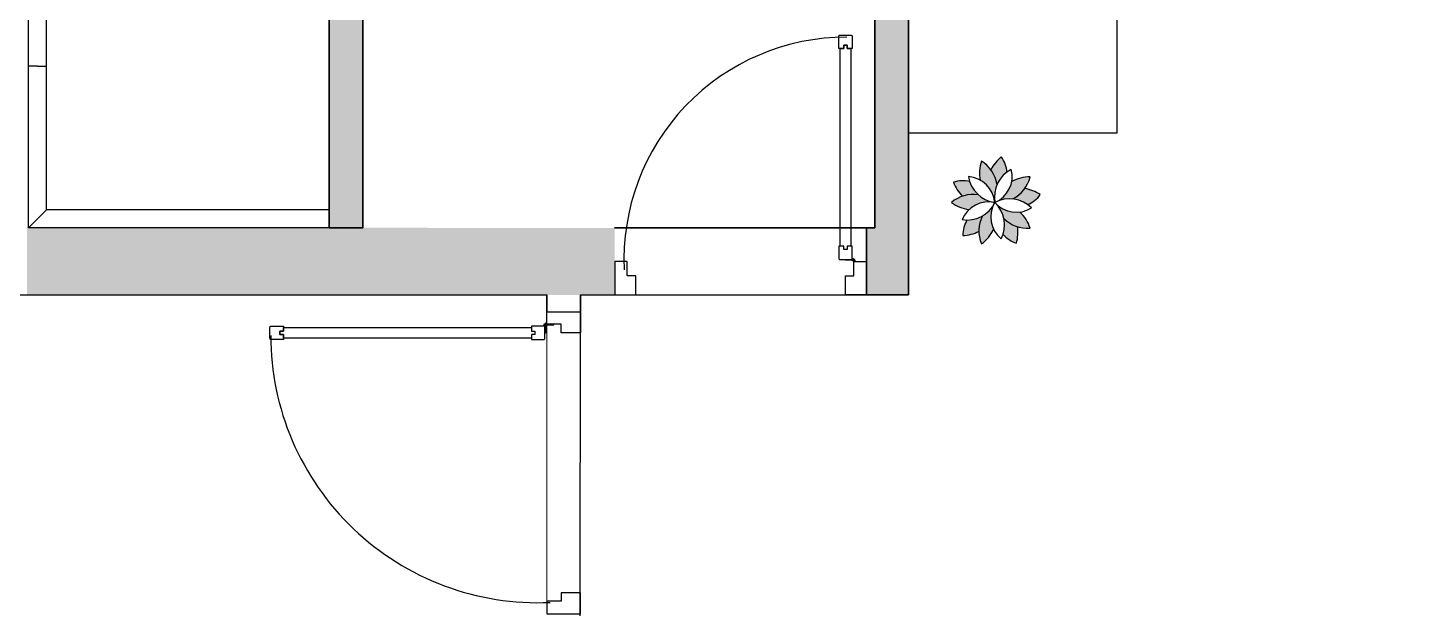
# Model space of a CAD drawing. Header units: millimetres. Extents: x 2258 to 5600, y 711 to 2563.
# Drawn here: x 2517.4 to 2677.2, y 2147.5 to 2214.3 of the extents above; entities that cross this region are included whole.
import ezdxf

# ---------------------------------------------------------------- set-up
doc = ezdxf.new("R2010")
doc.units = ezdxf.units.MM
for name, color, linetype, lineweight in [('HAT', 8, 'Continuous', 18), ('PQI-A-FLOR', 21, 'Continuous', 30), ('PQI-A-IN-FURN', 39, 'Continuous', 13), ('PQI-A-WALL', 30, 'Continuous', 50), ('WAL', 7, 'Continuous', 30)]:
    doc.layers.add(name, color=color, linetype=linetype, lineweight=lineweight)

msp = doc.modelspace()

# ---------------------------------------------------------------- hatches: boundary and pattern name
at = {"layer": 'HAT', "lineweight": 30, "true_color": 0x000000}
h = msp.add_hatch(color=18, dxfattribs=at)
h.dxf.hatch_style = 1
h.paths.add_polyline_path([(2516.292, 2187.449), (2517.353, 2187.449), (2517.353, 2183.573), (2577.138, 2183.571), (2577.138, 2181.644), (2581.002, 2181.644), (2581.002, 2183.57), (2584.958, 2183.57), (2584.958, 2187.432), (2586.019, 2187.432, -0.4059931), (2610.728, 2213.238), (2610.728, 2213.337, -0.4142136), (2610.883, 2213.492), (2612.119, 2213.492, -0.4142136), (2612.274, 2213.337), (2612.274, 2211.946), (2612.133, 2191.293), (2613.923, 2191.293), (2614.889, 2191.293), (2614.889, 2191.293), (2614.892, 2220.19), (2613.4, 2220.19), (2601.4, 2220.19), (2601.4, 2229.19), (2601.4, 2244.19), (2613.4, 2244.19), (2614.9, 2244.19), (2614.9, 2285.57), (2612.587, 2285.57), (2612.597, 2270.28), (2579.803, 2237.937), (2555.985, 2237.937), (2555.979, 2191.303), (2552.116, 2191.304), (2552.116, 2191.304), (2517.497, 2191.304), (2517.497, 2246.353), (2514.068, 2246.353), (2514.068, 2244.853), (2514.068, 2232.853), (2505.068, 2232.853), (2490.068, 2232.853), (2490.068, 2244.853), (2490.068, 2246.353), (2488.61, 2246.353), (2488.61, 2254.079), (2459.636, 2254.079), (2459.632, 2191.303), (2488.379, 2191.303), (2488.379, 2187.45), (2489.69, 2187.45), (2489.748, 2187.604, -0.4142136), (2489.884, 2187.74), (2489.884, 2187.798), (2490.038, 2187.798), (2490.038, 2189.21), (2490.193, 2189.21), (2490.194, 2211.964), (2490.039, 2211.964), (2490.039, 2213.355, -0.4142136), (2490.194, 2213.509), (2491.43, 2213.509, -0.4142136), (2491.585, 2213.355), (2491.585, 2213.256, -0.4059931)], flags=17)
h.paths.add_polyline_path([(2516.292, 2187.449), (2517.353, 2187.449), (2517.353, 2183.573), (2577.138, 2183.571), (2577.138, 2181.644), (2581.002, 2181.644), (2581.002, 2183.57), (2584.958, 2183.57), (2584.958, 2187.432), (2586.019, 2187.432, -0.4059931), (2610.728, 2213.238), (2610.728, 2213.492), (2612.274, 2213.492), (2612.274, 2211.946), (2612.133, 2191.293), (2613.923, 2191.293), (2614.889, 2191.293), (2614.889, 2191.293), (2614.892, 2220.19), (2613.4, 2220.19), (2601.4, 2220.19), (2601.4, 2244.19), (2613.4, 2244.19), (2614.9, 2244.19), (2614.9, 2285.57), (2612.587, 2285.57), (2612.597, 2270.28), (2579.803, 2237.937), (2555.985, 2237.937), (2555.979, 2191.303), (2552.116, 2191.304), (2552.116, 2191.304), (2517.497, 2191.304), (2517.497, 2246.353), (2514.068, 2246.353), (2514.068, 2244.853), (2514.068, 2232.853), (2490.068, 2232.853), (2490.068, 2244.853), (2490.068, 2246.353), (2488.61, 2246.353), (2488.61, 2254.079), (2459.636, 2254.079), (2459.632, 2191.303), (2488.379, 2191.303), (2488.379, 2187.45), (2489.69, 2187.45), (2489.69, 2187.798), (2490.038, 2187.798), (2490.038, 2189.21), (2490.194, 2211.964), (2490.039, 2211.964), (2490.039, 2213.509), (2491.585, 2213.509), (2491.585, 2213.256, -0.4059931)], flags=17)
at = {"layer": 'HAT', "lineweight": 30, "true_color": 0x58ba48}
h = msp.add_hatch(color=85, dxfattribs=at)
h.dxf.hatch_style = 1
h.paths.add_polyline_path([(2632.748, 2197.157, 0.1332645), (2630.631, 2196.617, -0.2243524), (2628.991, 2194.356, -0.128333), (2630.761, 2194.625, 0.2192647)])
h.paths.add_polyline_path([(2630.086, 2197.719, 0.147434), (2629.433, 2199.466, 0.0925071), (2628.23, 2197.992, -0.1209921), (2628.945, 2196.303, -0.1304106)])
h.paths.add_polyline_path([(2627.152, 2198.975, 0.1332644), (2627.011, 2196.795, -0.2243528), (2628.654, 2194.536, -0.1283333), (2628.945, 2196.303, 0.2192647)])
h.paths.add_polyline_path([(2623.931, 2196.537, 0.0925071), (2624.961, 2194.937, -0.120992), (2626.789, 2195.094, -0.1304105), (2625.794, 2196.617, 0.147434)])
h.paths.add_polyline_path([(2623.693, 2194.215, 0.1332644), (2625.723, 2193.407, -0.2243524), (2628.379, 2194.272, -0.128333), (2626.789, 2195.094, 0.2192646)])
h.paths.add_polyline_path([(2625.017, 2190.398, 0.0925071), (2626.857, 2190.883, -0.120992), (2627.272, 2192.67, -0.1304106), (2625.516, 2192.195, 0.1474339)])
h.paths.add_polyline_path([(2627.152, 2189.454, 0.1332644), (2628.547, 2191.135, -0.224352), (2628.546, 2193.928, -0.1283327), (2627.272, 2192.67, 0.2192646)])
h.paths.add_polyline_path([(2629.636, 2190.564, 0.1474341), (2631.191, 2189.534, 0.0925071), (2631.298, 2191.434, -0.120992), (2629.727, 2192.38, -0.1304106)])
h.paths.add_polyline_path([(2631.58, 2193.119, -0.2243524), (2628.924, 2193.981, -0.128333), (2629.727, 2192.38, 0.2192646), (2632.748, 2191.272, 0.1332644)])
h.paths.add_polyline_path([(2633.92, 2195.139, 0.0925071), (2632.147, 2195.827, -0.1209921), (2630.761, 2194.625, -0.1304105), (2632.46, 2193.978, 0.1474341)])
at = {"layer": 'PQI-A-IN-FURN', "true_color": 0x000000}
h = msp.add_hatch(color=18, dxfattribs=at)
h.dxf.hatch_style = 1
h.paths.add_polyline_path([(2854.354, 2341.911), (2854.354, 2349.637), (2814.491, 2349.657), (2814.491, 2318.365), (2818.353, 2318.365), (2818.355, 2341.93)], flags=17)
h.paths.add_polyline_path([(2825.686, 2427.842), (2807.878, 2442.68), (2859.317, 2504.412), (2794.617, 2558.324), (2788.681, 2563.27), (2784.229, 2557.928), (2770.009, 2540.862), (2775.945, 2535.916), (2790.165, 2552.982), (2849.523, 2503.522), (2802.536, 2447.131), (2743.178, 2496.592), (2753.688, 2509.205), (2747.752, 2514.151), (2717.953, 2478.388), (2723.888, 2473.442), (2738.726, 2491.249), (2815.892, 2426.951), (2766.432, 2367.593), (2689.266, 2431.891), (2694.212, 2437.827), (2688.276, 2442.773), (2668.369, 2418.881), (2674.305, 2413.935), (2684.815, 2426.549), (2744.173, 2377.089), (2697.186, 2320.698), (2637.828, 2370.159), (2652.047, 2387.224), (2646.112, 2392.17), (2620.368, 2361.275), (2611.195, 2368.918), (2606.249, 2362.982), (2621.358, 2350.393), (2631.645, 2362.739), (2634.613, 2360.266), (2696.346, 2308.827), (2749.515, 2372.637), (2767.323, 2357.799)])
h.paths.add_polyline_path([(2786.367, 2341.93), (2789.164, 2341.93), (2789.164, 2349.657), (2772.269, 2363.735), (2767.323, 2357.799)], flags=17)
h.paths.add_polyline_path([(2573.602, 2390.185), (2576.57, 2387.712), (2581.459, 2393.696), (2572.612, 2401.067), (2534.158, 2354.917), (2540.094, 2349.971)])
h.paths.add_polyline_path([(2540.097, 2349.967), (2534.155, 2354.918), (2508.189, 2323.756), (2514.131, 2318.804)])
h.paths.add_polyline_path([(2614.9, 2285.57), (2614.9, 2273.034), (2614.912, 2273.034), (2614.908, 2271.937), (2614.9, 2271.937), (2614.9, 2271.555), (2614.91, 2271.555), (2614.908, 2271.065), (2614.9, 2271.065), (2614.9, 2270.683), (2614.903, 2270.683), (2614.9, 2269.586), (2614.9, 2191.293), (2613.923, 2191.293), (2613.923, 2183.576), (2614.9, 2183.576), (2618.763, 2183.576), (2618.763, 2289.433), (2543.067, 2289.433), (2543.067, 2353.54), (2540.094, 2349.971), (2540.098, 2349.967), (2535.341, 2344.259), (2535.341, 2285.57)])
h.paths.add_polyline_path([(2459.632, 2191.303), (2459.636, 2259.447), (2451.91, 2250.175), (2451.905, 2191.303)])
h = msp.add_hatch(color=18, dxfattribs=at)
h.dxf.hatch_style = 1
h.paths.add_polyline_path([(2552.123, 2246.353), (2552.116, 2191.304), (2555.979, 2191.303), (2555.986, 2246.353), (2555.986, 2254.079), (2488.61, 2254.079), (2488.61, 2246.353)])
h = msp.add_hatch(color=18, dxfattribs=at)
h.dxf.hatch_style = 1
h.paths.add_polyline_path([(2584.958, 2183.569), (2584.958, 2191.293), (2584.949, 2191.293), (2517.352, 2191.312), (2517.352, 2187.449), (2517.353, 2187.449), (2517.352, 2183.585)])

# ---------------------------------------------------------------- linework, layer by layer
at = {"color": 246, "lineweight": 30}
for p in [(2618.763, 2274.239), (2618.763, 2183.576), (2618.763, 2183.576)]:
    msp.add_line(p, (2618.763, 2202.239), dxfattribs=at)
at = {"color": 24, "lineweight": 30}
for p, q in [((2642.763, 2202.239), (2642.763, 2274.239)), ((2618.763, 2202.239), (2642.763, 2202.239))]:
    msp.add_line(p, q, dxfattribs=at)
at = {"color": 18, "ltscale": 1000, "true_color": 0x000000}
for points in [[(2611.308, 2212.333), (2611.308, 2211.946), (2610.728, 2211.946), (2610.728, 2213.337, -0.4142136), (2610.883, 2213.492), (2612.119, 2213.492, -0.4142136), (2612.274, 2213.337), (2612.274, 2211.946), (2611.694, 2211.946), (2611.694, 2212.333)], [(2611.308, 2188.806), (2611.308, 2189.192), (2610.728, 2189.192), (2610.728, 2187.801, 0.4142136), (2610.883, 2187.647), (2612.119, 2187.647, 0.4142136), (2612.274, 2187.801), (2612.274, 2189.192), (2611.694, 2189.192), (2611.694, 2188.806)]]:
    msp.add_lwpolyline(points, format="xyb", close=True, dxfattribs=at)
msp.add_lwpolyline([(2611.308, 2211.946), (2611.308, 2212.333), (2611.694, 2212.333), (2611.694, 2211.946), (2612.119, 2211.946), (2612.119, 2189.192), (2611.694, 2189.192), (2611.694, 2188.806), (2611.308, 2188.806), (2611.308, 2189.192), (2610.883, 2189.192), (2610.883, 2211.946)], close=True, dxfattribs=at)
for points in [[(2586.407, 2187.432), (2584.958, 2187.432), (2584.958, 2183.569), (2587.373, 2183.569), (2587.373, 2185.771), (2586.407, 2185.771), (2586.407, 2187.432)], [(2612.293, 2187.587), (2611.462, 2187.587), (2611.462, 2187.647)], [(2612.484, 2187.432), (2613.932, 2187.432), (2613.932, 2183.569), (2611.518, 2183.569), (2611.518, 2185.771), (2612.484, 2185.771), (2612.484, 2187.432)], [(2612.272, 2187.78), (2612.428, 2187.78), (2612.428, 2187.722)], [(2612.428, 2187.451), (2612.428, 2186.621), (2612.484, 2186.621)], [(2612.621, 2187.432), (2612.621, 2187.587), (2612.563, 2187.587)]]:
    msp.add_lwpolyline(points, dxfattribs=at)
at = {"color": 24, "ltscale": 1000}
for points in [[(2577.14, 2180.195), (2577.14, 2181.644), (2581.003, 2181.644), (2581.003, 2179.229), (2578.801, 2179.23), (2578.801, 2180.195), (2577.14, 2180.195)], [(2576.792, 2179.984), (2576.792, 2180.14), (2576.85, 2180.14)], [(2576.985, 2180.005), (2576.985, 2179.174), (2576.925, 2179.174)], [(2577.14, 2180.333), (2576.985, 2180.333), (2576.985, 2180.275)], [(2577.121, 2180.14), (2577.951, 2180.14), (2577.951, 2180.195)], [(2577.138, 2148.324), (2577.138, 2146.875), (2581.002, 2146.875), (2581.002, 2149.29), (2578.8, 2149.29), (2578.8, 2148.324), (2577.138, 2148.324)]]:
    msp.add_lwpolyline(points, dxfattribs=at)
for points in [[(2546.444, 2179.021), (2546.831, 2179.021), (2546.831, 2178.441), (2545.44, 2178.442, -0.4142136), (2545.286, 2178.596), (2545.286, 2179.832, -0.4142136), (2545.44, 2179.987), (2546.831, 2179.987), (2546.831, 2179.407), (2546.445, 2179.407)], [(2575.766, 2179.02), (2575.38, 2179.02), (2575.38, 2178.44), (2576.771, 2178.44, 0.4142136), (2576.925, 2178.595), (2576.925, 2179.831, 0.4142136), (2576.771, 2179.985), (2575.38, 2179.985), (2575.38, 2179.406), (2575.766, 2179.406)]]:
    msp.add_lwpolyline(points, format="xyb", close=True, dxfattribs=at)
msp.add_lwpolyline([(2546.831, 2179.021), (2546.444, 2179.021), (2546.445, 2179.407), (2546.831, 2179.407), (2546.831, 2179.832), (2575.38, 2179.831), (2575.38, 2179.406), (2575.766, 2179.406), (2575.766, 2179.02), (2575.38, 2179.02), (2575.38, 2178.595), (2546.831, 2178.596)], close=True, dxfattribs=at)
at = {"color": 18, "ltscale": 1000, "true_color": 0x000000}
for radius in [0.135, 0.0966]:
    msp.add_circle((2612.428, 2187.587), radius, dxfattribs=at)
at = {"color": 24, "ltscale": 1000}
for radius in [0.135, 0.0966]:
    msp.add_circle((2576.985, 2180.14), radius, dxfattribs=at)
at = {"color": 18, "ltscale": 1000, "true_color": 0x000000}
msp.add_arc((2611.645, 2187.628), 25.627, 90, 182.59797, dxfattribs=at)
at = {"color": 24, "ltscale": 1000}
msp.add_arc((2576.132, 2178.9), 30.752, 179.99725, 272.59522, dxfattribs=at)
at = {"layer": 'HAT', "color": 18, "lineweight": 30, "true_color": 0x000000}
for p, q in [((2618.763, 2183.576), (2618.763, 2289.433)), ((2405.561, 2183.577), (2577.138, 2183.571)), ((2581, 2144.944), (2581.002, 2183.57)), ((2581.002, 2183.57), (2618.763, 2183.576))]:
    msp.add_line(p, q, dxfattribs=at)
at = {"layer": 'PQI-A-FLOR', "color": 0, "lineweight": 35}
msp.add_line((2613.923, 2191.293), (2584.949, 2191.293), dxfattribs=at)
at = {"layer": 'PQI-A-FLOR', "color": 24, "lineweight": 35}
for p, q in [((2577.138, 2181.644), (2577.138, 2183.571)), ((2581.002, 2181.644), (2581.002, 2183.57))]:
    msp.add_line(p, q, dxfattribs=at)
at = {"layer": 'PQI-A-IN-FURN', "color": 24}
msp.add_line((2577.14, 2180.14), (2577.138, 2148.324), dxfattribs=at)
at = {"layer": 'PQI-A-WALL', "color": 0, "lineweight": 35, "ltscale": 100}
for p, q in [((2618.763, 2289.433), (2618.763, 2183.576)), ((2614.9, 2191.293), (2614.9, 2285.57)), ((2613.923, 2191.293), (2614.9, 2191.293)), ((2613.923, 2191.293), (2613.923, 2183.576)), ((2614.889, 2191.293), (2614.889, 2191.293)), ((2613.923, 2183.576), (2614.9, 2183.576)), ((2618.763, 2183.576), (2614.9, 2183.576))]:
    msp.add_line(p, q, dxfattribs=at)
at = {"layer": 'PQI-A-WALL', "color": 0, "lineweight": 35, "ltscale": 1000}
msp.add_lwpolyline([(2488.61, 2254.079), (2555.986, 2254.079), (2555.986, 2246.353), (2555.979, 2191.303), (2552.116, 2191.304), (2552.123, 2246.353), (2488.61, 2246.353)], close=True, dxfattribs=at)
at = {"layer": 'WAL', "color": 18, "true_color": 0x000000}
for p, q in [((2517.497, 2191.304), (2517.497, 2246.353)), ((2519.574, 2193.381), (2519.574, 2246.353)), ((2518.536, 2209.893), (2517.497, 2209.893)), ((2518.536, 2209.893), (2519.574, 2209.893)), ((2552.116, 2193.381), (2519.574, 2193.381))]:
    msp.add_line(p, q, dxfattribs=at)
at = {"layer": 'WAL', "color": 7}
msp.add_line((2552.116, 2231.505), (2552.116, 2191.304), dxfattribs=at)
at = {"layer": 'WAL', "color": 152, "true_color": 0x2776bb}
msp.add_line((2519.574, 2193.381), (2517.497, 2191.304), dxfattribs=at)
at = {"layer": 'WAL'}
msp.add_line((2552.116, 2191.304), (2517.497, 2191.304), dxfattribs=at)
at = {"layer": 'WAL', "color": 116, "lineweight": 30, "true_color": 0x136734}
for centre, radius, start, end in [((2631.099, 2197.626), 4.171, 161.1301, 191.49315), ((2625.148, 2195.693), 3.846, 9.1324, 58.6013), ((2632.782, 2195.506), 5.186, 130.21051, 151.35141), ((2626.862, 2197.511), 3.231, 3.50863, 37.24757), ((2624.996, 2193.486), 3.231, 75.50863, 109.24757), ((2629.16, 2197.73), 3.546, 188.77608, 262.51587), ((2625.442, 2193.927), 3.269, 5.04468, 86.24727), ((2632.185, 2194.862), 3.546, 116.77608, 190.51587), ((2627.419, 2197.223), 3.269, 293.04468, 14.24727), ((2632.685, 2192.986), 4.171, 89.1301, 119.49315), ((2629.007, 2198.048), 3.846, 297.1324, 346.6013), ((2626.196, 2191.295), 3.846, 81.1324, 130.6013), ((2628.732, 2198.497), 5.186, 202.21052, 223.35141), ((2631.188, 2190.731), 5.186, 58.21052, 79.35141), ((2631.266, 2196.98), 3.231, 291.50863, 325.24757), ((2626.196, 2197.552), 4.171, 233.1301, 263.49315), ((2627.966, 2191.029), 3.269, 77.04468, 158.24727), ((2625.498, 2195.74), 3.546, 260.77608, 334.51587), ((2631.502, 2192.533), 3.269, 149.04468, 230.24727), ((2630.391, 2191.099), 3.546, 44.77608, 118.51587), ((2631.164, 2196.361), 3.269, 221.04468, 302.24727), ((2626.259, 2191.642), 3.546, 332.77608, 46.51587), ((2628.247, 2190.468), 3.231, 147.50863, 181.24757), ((2630.702, 2190.932), 3.846, 153.1324, 202.6013), ((2632.44, 2195.106), 3.846, 225.1324, 274.6013), ((2628.762, 2190.044), 4.171, 17.1301, 47.49315), ((2624.636, 2195.57), 5.186, 274.21051, 295.35141), ((2624.751, 2192.866), 4.171, 305.1301, 335.49315), ((2632.122, 2192.628), 3.231, 219.50863, 253.24757), ((2626.154, 2190.77), 5.186, 346.21052, 7.35141)]:
    msp.add_arc(centre, radius, start, end, dxfattribs=at)

doc.saveas('drawing.dxf')
